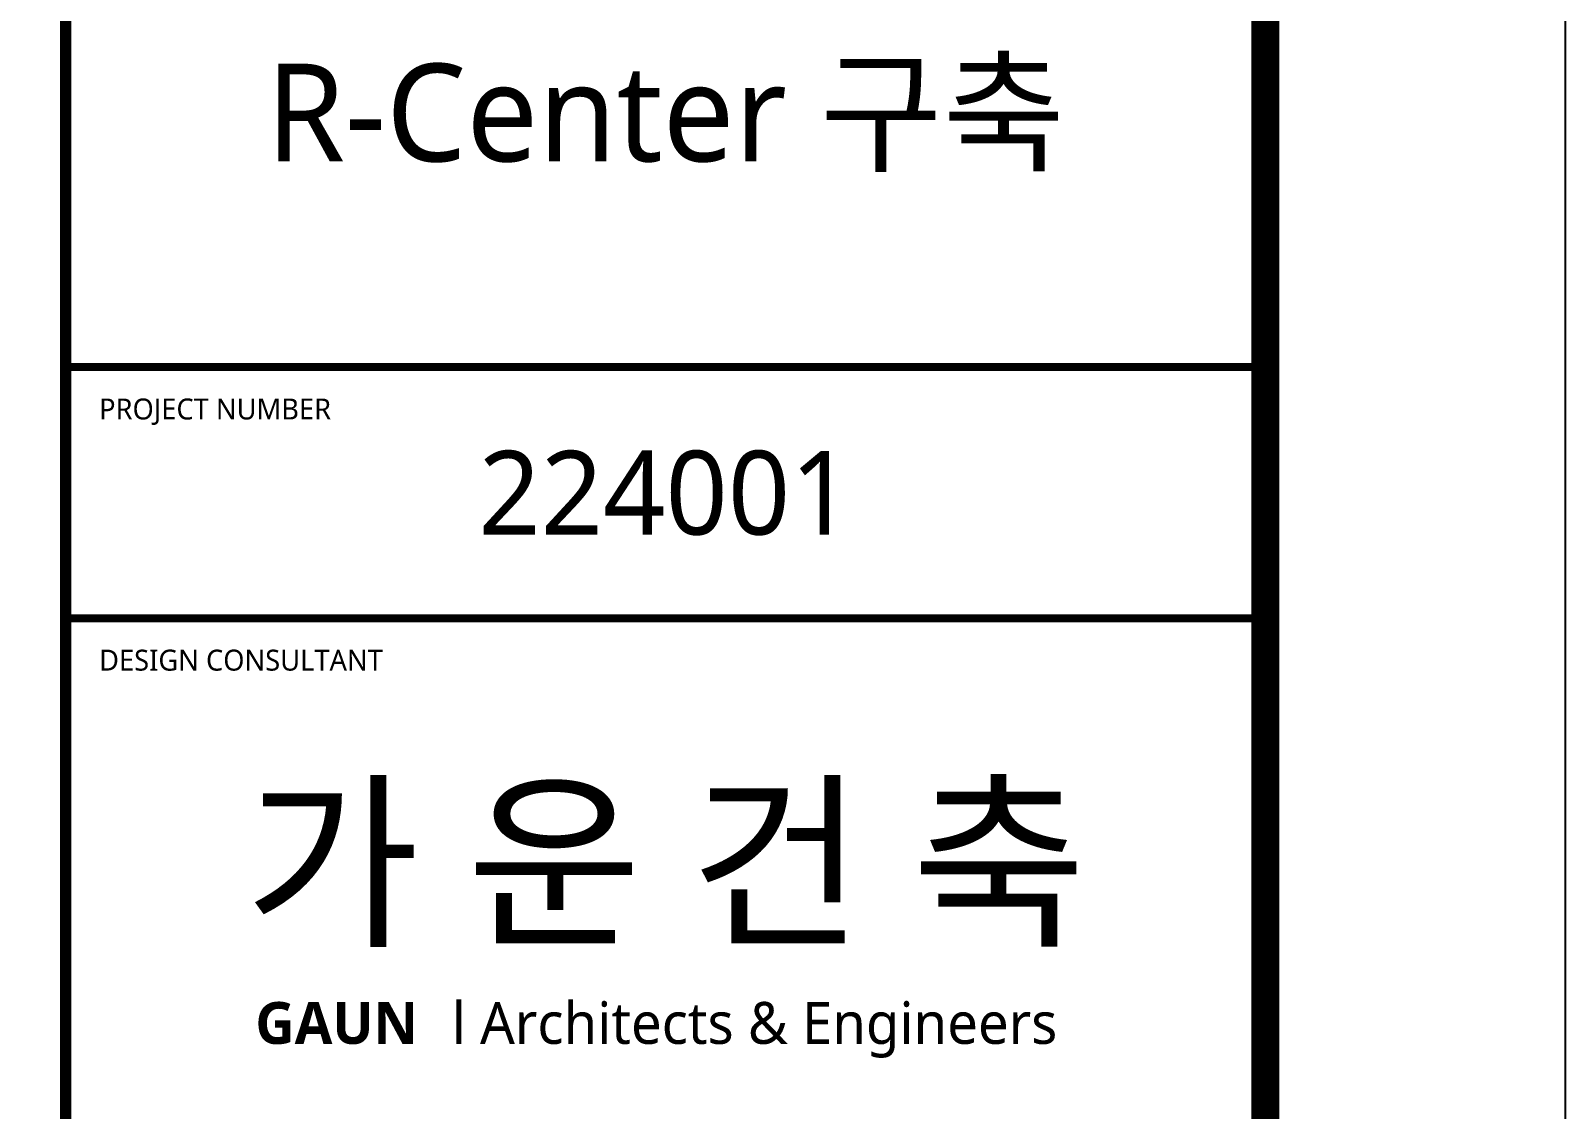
# Model space of a CAD drawing. Header units: millimetres. Extents: x 0 to 168, y 0 to 119.
# Drawn here: x 146.2 to 168.2, y 90.16 to 105.62 of the extents above; entities that cross this region are included whole.
import ezdxf
from ezdxf.enums import TextEntityAlignment as Align

# ---------------------------------------------------------------- set-up
doc = ezdxf.new("R2010")
doc.units = ezdxf.units.MM
for name, color, linetype in [('XR-SHEET$0$XR-SHEET$0$SHT', 5, 'Continuous'), ('XR-SHEET$0$XR-SHEET$0$TEXT', 3, 'Continuous'), ('XR-SHEET$0$XREF-Form$0$SHT', 5, 'Continuous'), ('XR-SHEET$0$XREF-Form$0$TEXT', 3, 'Continuous')]:
    doc.layers.add(name, color=color, linetype=linetype)
doc.styles.add('XR-SHEET$0$XR-SHEET$0$맑은고딕', font='MALGUN_0.TTF')
doc.styles.add('XR-SHEET$0$XREF-Form$0$맑은고딕', font='MALGUN_0.TTF')
doc.styles.add('XR-SHEET$0$XREF-Form$0$맑은고딕B', font='malgunbd_0.ttf')

msp = doc.modelspace()

# ---------------------------------------------------------------- linework, layer by layer
at = {"layer": 'XR-SHEET$0$XREF-Form$0$SHT'}
msp.add_lwpolyline([(0, 118.8), (168.2, 118.8), (168.2, 0), (0, 0)], close=True, dxfattribs=at)
at = {"layer": 'XR-SHEET$0$XREF-Form$0$SHT', "const_width": 0.4}
msp.add_lwpolyline([(9.3, 114.6), (163.9, 114.6), (163.9, 4.2), (9.3, 4.2)], close=True, dxfattribs=at)
at = {"layer": 'XR-SHEET$0$XREF-Form$0$SHT'}
for points, const_width in [([(146.7, 114.6), (146.7, 4.2)], 0.16), ([(146.7, 100.8), (163.9, 100.8)], 0.114), ([(146.7, 97.2), (163.9, 97.2)], 0.114)]:
    msp.add_lwpolyline(points, dxfattribs=dict(at, const_width=const_width))

# ---------------------------------------------------------------- texts
at = {"layer": 'XR-SHEET$0$XR-SHEET$0$SHT', "style": 'XR-SHEET$0$XR-SHEET$0$맑은고딕'}
msp.add_text('224001', height=1.2, dxfattribs=at).set_placement((155.3, 99), align=Align.MIDDLE_CENTER)
at = {"layer": 'XR-SHEET$0$XR-SHEET$0$TEXT', "color": 3, "style": 'XR-SHEET$0$XR-SHEET$0$맑은고딕'}
msp.add_text('R-Center 구축', height=1.4, dxfattribs=at).set_placement((155.3, 104.449), align=Align.MIDDLE_CENTER)
at = {"layer": 'XR-SHEET$0$XREF-Form$0$SHT', "color": 9, "style": 'XR-SHEET$0$XREF-Form$0$맑은고딕'}
for s, p in [('PROJECT NUMBER', (147.18, 100.2)), ('DESIGN CONSULTANT', (147.18, 96.6))]:
    msp.add_text(s, height=0.3, dxfattribs=at).set_placement(p, align=Align.MIDDLE_LEFT)
at = {"layer": 'XR-SHEET$0$XREF-Form$0$SHT', "color": 3, "style": 'XR-SHEET$0$XREF-Form$0$맑은고딕B'}
msp.add_text('GAUN ', height=0.6, dxfattribs=at).set_placement((150.686, 91.4), align=Align.MIDDLE_CENTER)
at = {"layer": 'XR-SHEET$0$XREF-Form$0$SHT', "color": 7, "style": 'XR-SHEET$0$XREF-Form$0$맑은고딕'}
msp.add_text('l Architects & Engineers', height=0.6, dxfattribs=at).set_placement((156.577, 91.4), align=Align.MIDDLE_CENTER)
at = {"layer": 'XR-SHEET$0$XREF-Form$0$TEXT', "color": 2, "style": 'XR-SHEET$0$XREF-Form$0$맑은고딕B'}
msp.add_text('가 운 건 축', height=2, dxfattribs=at).set_placement((155.3, 93.7), align=Align.MIDDLE_CENTER)

doc.saveas('drawing.dxf')
